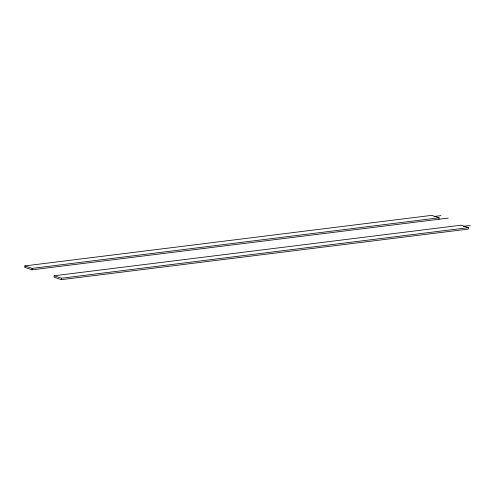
<?xml version="1.0" encoding="UTF-8"?>
<svg xmlns="http://www.w3.org/2000/svg" width="495" height="495" viewBox="0 0 495 495"><rect width="100%" height="100%" fill="white"/><g stroke="black" fill="none" stroke-linecap="round" stroke-linejoin="round"><path stroke-width="0.74" d="M439.022 219.248L439.102 217.806L431.782 215.35L24.83 265.914L24.75 267.356L32.076 269.812L448.272 218.097M32.076 269.812L32.156 268.377L24.83 265.914M54.134 275.752L54.054 277.194L61.38 279.65L468.326 229.086L468.406 227.644L461.08 225.188L54.134 275.752L61.46 278.215L468.406 227.644M61.38 279.65L61.46 278.215M434.047 216.494L440.946 215.634M32.156 268.377L439.102 217.806M463.351 226.333L470.25 225.472"/></g></svg>
